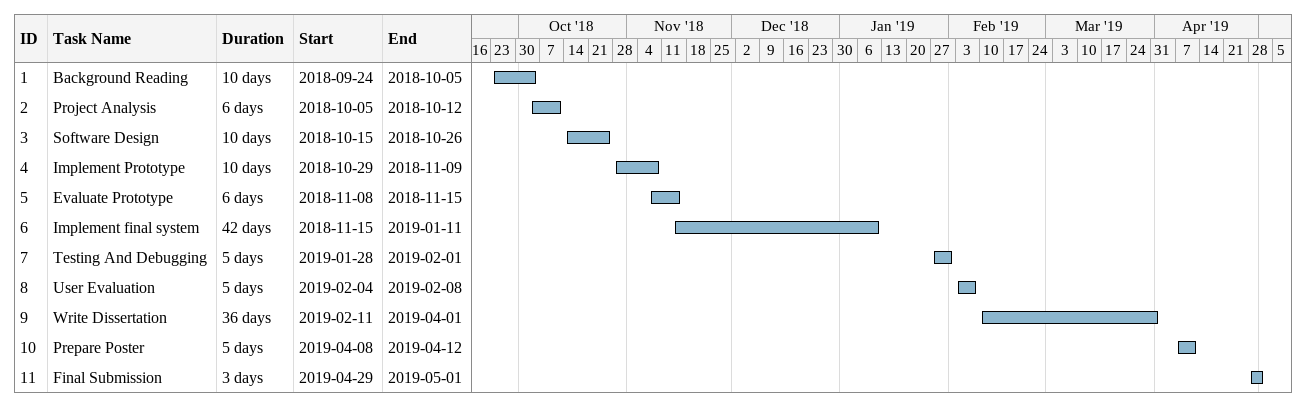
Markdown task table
| ID | Task | Duration | Start | Finish |
|---|---|---|---|---|
| 1 | Background Reading | 10d | 2018-09-24 | 2018-10-05 |
| 2 | Project Analysis | 6d | 2018-10-05 | 2018-10-12 |
| 3 | Software Design | 10d | 2018-10-15 | 2018-10-26 |
| 4 | Implement Prototype | 10d | 2018-10-29 | 2018-11-09 |
| 5 | Evaluate Prototype | 6d | 2018-11-08 | 2018-11-15 |
| 6 | Implement final system | 42d | 2018-11-15 | 2019-01-11 |
| 7 | Testing And Debugging | 5d | 2019-01-28 | 2019-02-01 |
| 8 | User Evaluation | 5d | 2019-02-04 | 2019-02-08 |
| 9 | Write Dissertation | 36d | 2019-02-11 | 2019-04-01 |
| 10 | Prepare Poster | 5d | 2019-04-08 | 2019-04-12 |
| 11 | Final Submission | 3d | 2019-04-29 | 2019-05-01 |
